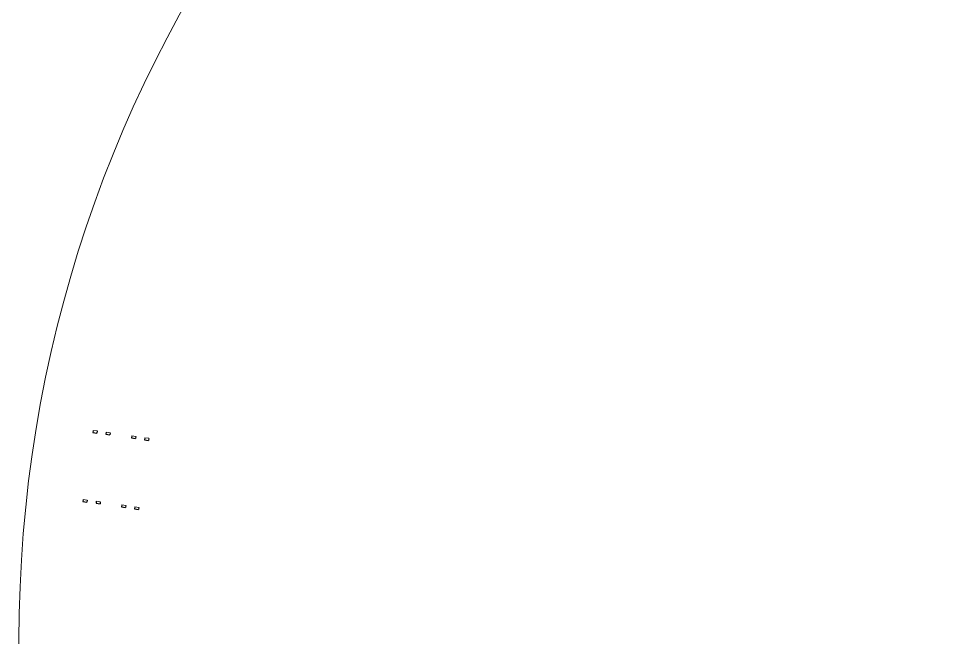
# Model space of a CAD drawing. Header units: millimetres. Extents: x 0 to 1210, y 0 to 841.
# Drawn here: x 752 to 915.6, y 480.3 to 590.2 of the extents above; entities that cross this region are included whole.
import ezdxf

# ---------------------------------------------------------------- set-up
doc = ezdxf.new("R2010")
doc.units = ezdxf.units.MM
doc.header["$MEASUREMENT"] = 0
doc.layers.get('0').update_dxf_attribs({"linetype": 'CONTINUOUS'})

msp = doc.modelspace()

# ---------------------------------------------------------------- linework, layer by layer
for p, q in [((765.23, 517.1), (765.18, 516.74)), ((765.95, 517), (765.9, 516.64)), ((765.18, 516.74), (765.89, 516.64)), ((767.57, 516.77), (767.52, 516.42)), ((767.52, 516.42), (768.23, 516.31)), ((768.28, 516.67), (768.23, 516.31)), ((772.09, 516.13), (772.04, 515.77)), ((772.04, 515.77), (772.75, 515.67)), ((772.8, 516.02), (772.75, 515.67)), ((774.43, 515.8), (774.38, 515.44)), ((774.38, 515.44), (775.09, 515.34)), ((775.13, 515.69), (775.08, 515.33)), ((763.47, 504.85), (763.42, 504.5)), ((763.42, 504.5), (764.13, 504.39)), ((764.18, 504.75), (764.13, 504.39)), ((765.81, 504.52), (765.76, 504.17)), ((765.76, 504.17), (766.47, 504.06)), ((766.52, 504.42), (766.47, 504.06)), ((770.32, 503.88), (770.27, 503.52)), ((771.04, 503.78), (770.99, 503.42)), ((770.27, 503.52), (770.98, 503.42)), ((772.66, 503.55), (772.61, 503.19)), ((772.61, 503.19), (773.32, 503.09)), ((773.37, 503.44), (773.32, 503.09))]:
    msp.add_line(p, q)
at = {"color": 7, "linetype": 'Continuous', "lineweight": 9, "true_color": 0x000007}
for p, q in [((765.95, 517), (765.23, 517.1)), ((768.29, 516.67), (767.57, 516.77)), ((772.8, 516.02), (772.09, 516.13)), ((775.14, 515.7), (774.43, 515.8)), ((764.18, 504.75), (763.47, 504.85)), ((766.52, 504.42), (765.81, 504.52)), ((771.04, 503.78), (770.32, 503.88)), ((773.38, 503.45), (772.66, 503.55))]:
    msp.add_line(p, q, dxfattribs=at)
msp.add_open_spline([(916.77, 700.03), (818.92, 671.35), (752, 581.84), (752.1, 479.85), (752.1, 479.85), (752.43, 378.27), (819.29, 289.28), (916.77, 260.67)], degree=3, knots=[0, 0, 0, 0, 0.125, 0.125, 0.125, 0.125001, 1, 1, 1, 1], dxfattribs=at)

doc.saveas('drawing.dxf')
